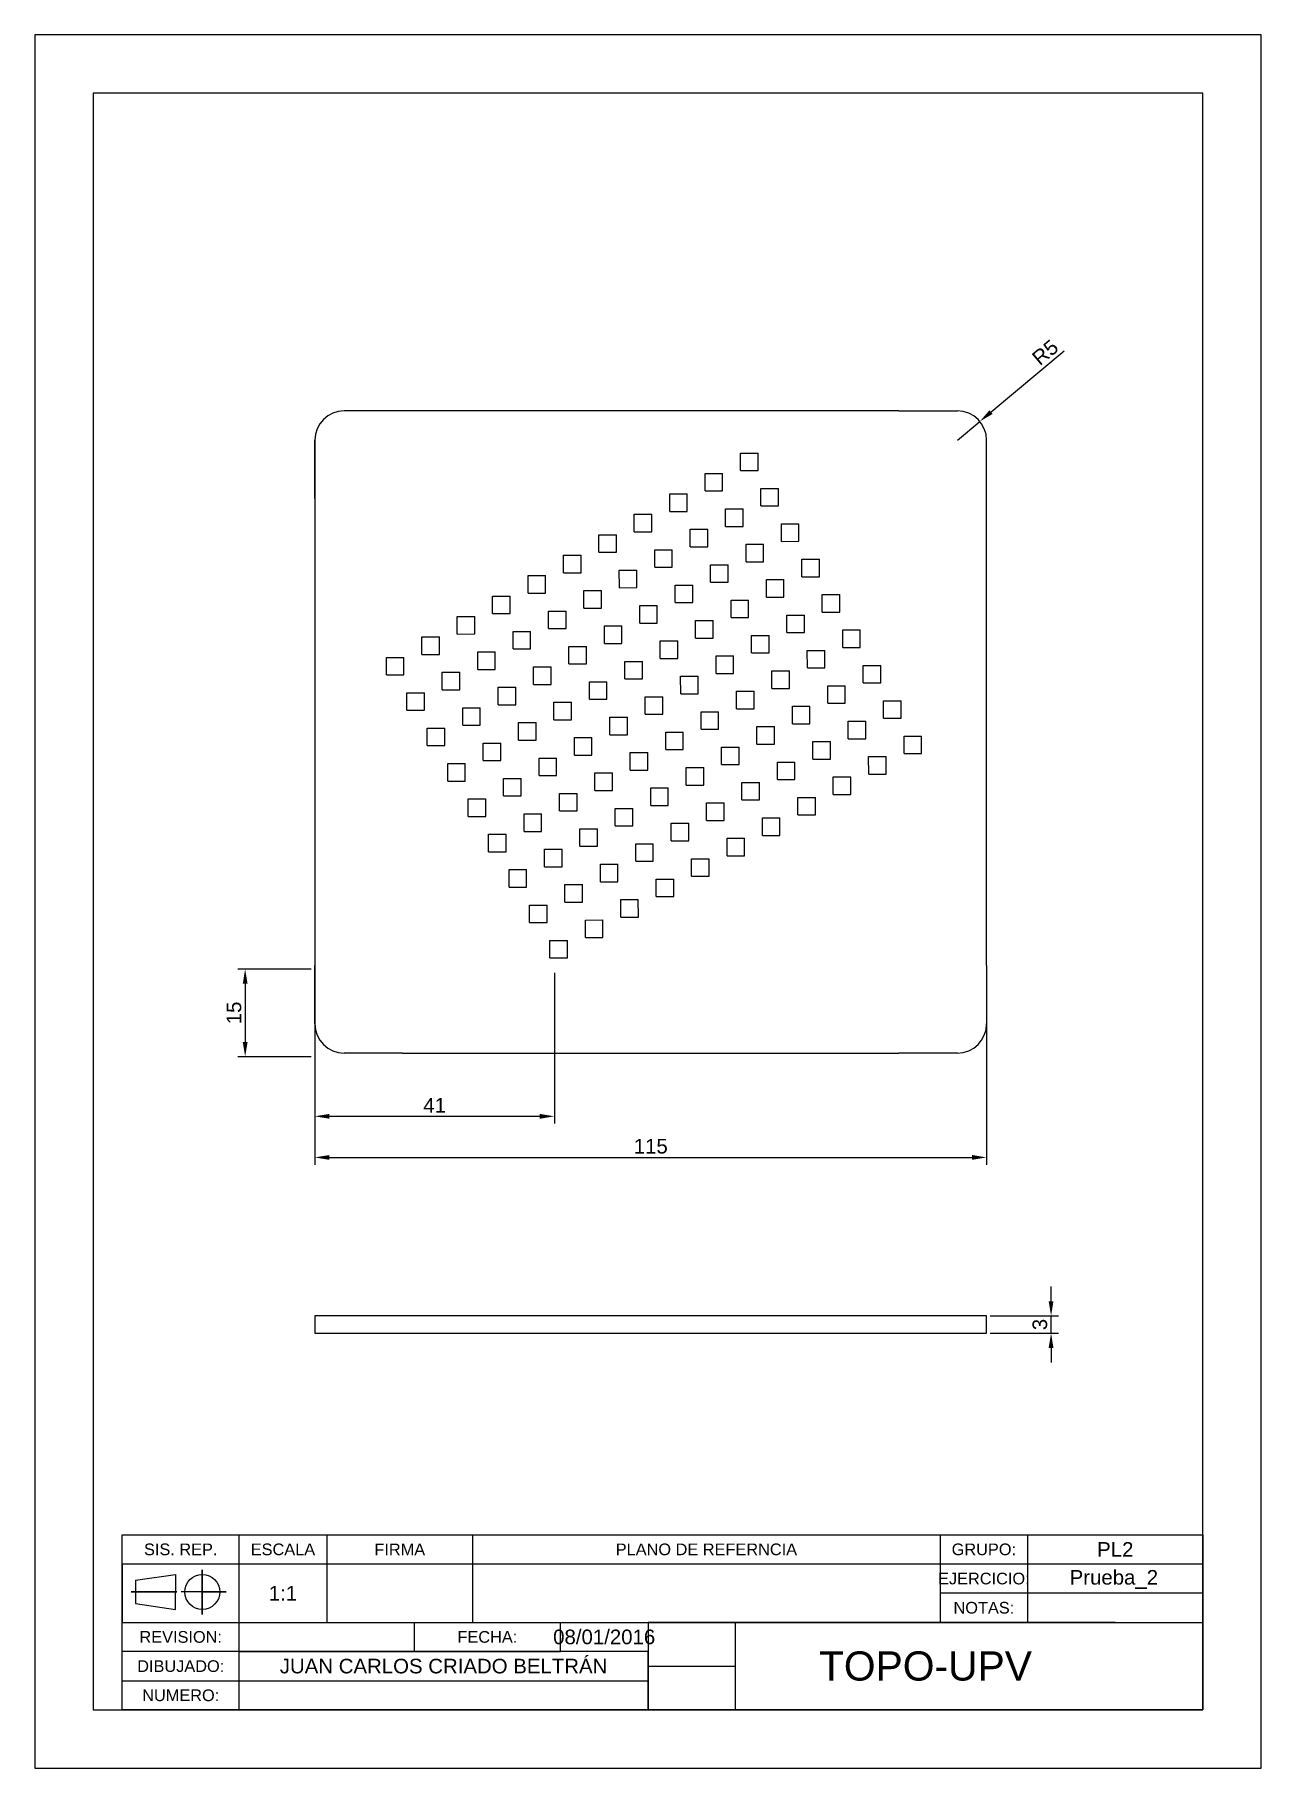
# Model space of a CAD drawing. Header units: millimetres. Extents: x 0 to 210, y 0 to 297.
import ezdxf

# ---------------------------------------------------------------- set-up
doc = ezdxf.new("R2010")
doc.units = ezdxf.units.MM
for name, color, linetype in [('Cajetin', 7, 'Continuous'), ('Cotas', 1, 'Continuous'), ('Dibujo', 7, 'Continuous'), ('Sombreado', 7, 'Continuous')]:
    doc.layers.add(name, color=color, linetype=linetype)
doc.styles.get("Standard").update_dxf_attribs({"font": 'arial.ttf'})
doc.dimstyles.new('ISO-25', dxfattribs={"dimtxt": 2.5, "dimasz": 2.5, "dimexe": 1.25, "dimexo": 0.625, "dimtad": 1, "dimdec": 1, "dimtxsty": 'Standard', "dimcen": 2.5, "dimadec": 0, "dimazin": 0, "dimtfac": 1, "dimtdec": 1, "dimtmove": 0, "dimatfit": 3, "dimfxl": 1, "dimarcsym": 0})

# ---------------------------------------------------------------- blocks, each defined once
blk = doc.blocks.new('*U64')
at = {"layer": 'Dibujo'}
for p, q in [((-2.05, -0.55), (-0.55, 2.05)), ((-0.55, 2.05), (2.05, 0.55)), ((0.55, -2.05), (2.05, 0.55)), ((-2.05, -0.55), (0.55, -2.05))]:
    blk.add_line(p, q, dxfattribs=at)
blk = doc.blocks.new('*U66')
at = {"layer": 'Dibujo', "color": 0, "linetype": 'ByBlock', "lineweight": -2, "transparency": 16777216}
for p in [(0, 56), (7, 56), (14, 56), (21, 56), (28, 56), (35, 56), (42, 56), (49, 56), (56, 56), (63, 56), (70, 56), (0, 49), (7, 49), (14, 49), (21, 49), (28, 49), (35, 49), (42, 49), (49, 49), (56, 49), (63, 49), (70, 49), (0, 42), (7, 42), (14, 42), (21, 42), (28, 42), (35, 42), (42, 42), (49, 42), (56, 42), (63, 42), (70, 42), (0, 35), (7, 35), (14, 35), (21, 35), (28, 35), (35, 35), (42, 35), (49, 35), (56, 35), (63, 35), (70, 35), (0, 28), (7, 28), (14, 28), (21, 28), (28, 28), (35, 28), (42, 28), (49, 28), (56, 28), (63, 28), (70, 28), (0, 21), (7, 21), (14, 21), (21, 21), (28, 21), (35, 21), (42, 21), (49, 21), (56, 21), (63, 21), (70, 21), (0, 14), (7, 14), (14, 14), (21, 14), (28, 14), (35, 14), (42, 14), (49, 14), (56, 14), (63, 14), (70, 14), (0, 7), (7, 7), (14, 7), (21, 7), (28, 7), (35, 7), (42, 7), (49, 7), (56, 7), (63, 7), (70, 7), (0, 0), (7, 0), (14, 0), (21, 0), (28, 0), (35, 0), (42, 0), (49, 0), (56, 0), (63, 0), (70, 0)]:
    blk.add_blockref('*U64', p, dxfattribs=at)
blk = doc.blocks.new('*D67')
at = {"layer": 'Cotas', "color": 0, "lineweight": -2, "transparency": 16777216}
for p, q in [((47.97, 136.91), (47.97, 103.41)), ((162.97, 136.91), (162.97, 103.41)), ((50.47, 104.66), (160.47, 104.66))]:
    blk.add_line(p, q, dxfattribs=at)
at = {"layer": 'Cotas', "color": 0, "transparency": 16777216}
for points in [[(50.47, 105.07), (50.47, 104.24), (47.97, 104.66)], [(160.47, 105.07), (160.47, 104.24), (162.97, 104.66)]]:
    blk.add_solid(points, dxfattribs=at)
at = {"layer": 'Defpoints', "color": 0, "transparency": 16777216}
for p in [(47.97, 137.53), (162.97, 137.53), (162.97, 104.66)]:
    blk.add_point(p, dxfattribs=at)
at = {"layer": 'Cotas', "color": 0, "transparency": 16777216, "insert": (105.47, 106.56), "char_height": 2.5, "attachment_point": 5}
blk.add_mtext('115', dxfattribs=at)
blk = doc.blocks.new('*D68')
at = {"layer": 'Cotas', "color": 0, "lineweight": -2, "transparency": 16777216}
for p, q in [((47.97, 136.28), (47.97, 110.45)), ((88.97, 136.28), (88.97, 110.45)), ((50.47, 111.7), (86.47, 111.7))]:
    blk.add_line(p, q, dxfattribs=at)
at = {"layer": 'Cotas', "color": 0, "transparency": 16777216}
for points in [[(50.47, 112.11), (50.47, 111.28), (47.97, 111.7)], [(86.47, 112.11), (86.47, 111.28), (88.97, 111.7)]]:
    blk.add_solid(points, dxfattribs=at)
at = {"layer": 'Defpoints', "color": 0, "transparency": 16777216}
for p in [(47.97, 136.91), (88.97, 136.91), (88.97, 111.7)]:
    blk.add_point(p, dxfattribs=at)
at = {"layer": 'Cotas', "color": 0, "transparency": 16777216, "insert": (68.47, 113.58), "char_height": 2.5, "attachment_point": 5}
blk.add_mtext('41', dxfattribs=at)
blk = doc.blocks.new('*D70')
at = {"layer": 'Cotas', "color": 0, "lineweight": -2, "transparency": 16777216}
for p, q in [((47.35, 136.91), (34.78, 136.91)), ((36.03, 134.41), (36.03, 124.41)), ((47.35, 121.91), (34.78, 121.91))]:
    blk.add_line(p, q, dxfattribs=at)
at = {"layer": 'Cotas', "color": 0, "transparency": 16777216}
for points in [[(35.62, 134.41), (36.45, 134.41), (36.03, 136.91)], [(35.62, 124.41), (36.45, 124.41), (36.03, 121.91)]]:
    blk.add_solid(points, dxfattribs=at)
at = {"layer": 'Defpoints', "color": 0, "transparency": 16777216}
for p in [(47.97, 136.91), (36.03, 121.91), (47.97, 121.91)]:
    blk.add_point(p, dxfattribs=at)
at = {"layer": 'Cotas', "color": 0, "transparency": 16777216, "insert": (34.13, 129.41), "char_height": 2.5, "attachment_point": 5, "rotation": 90}
blk.add_mtext('15', dxfattribs=at)
blk = doc.blocks.new('*D71')
at = {"layer": 'Cotas', "color": 0, "lineweight": -2, "transparency": 16777216}
for p, q in [((176.26, 242.8), (163.73, 232.34)), ((157.97, 227.53), (161.81, 230.74))]:
    blk.add_line(p, q, dxfattribs=at)
at = {"layer": 'Cotas', "color": 0, "transparency": 16777216}
blk.add_solid([(163.46, 232.66), (164, 232.02), (161.81, 230.74)], dxfattribs=at)
at = {"layer": 'Defpoints', "color": 0, "transparency": 16777216}
for p in [(161.81, 230.74), (157.97, 227.53)]:
    blk.add_point(p, dxfattribs=at)
at = {"layer": 'Cotas', "color": 0, "transparency": 16777216, "insert": (173.01, 242.56), "char_height": 2.5, "attachment_point": 5, "rotation": 39.8656}
blk.add_mtext('R5', dxfattribs=at)
blk = doc.blocks.new('*D72')
at = {"layer": 'Cotas', "color": 0, "lineweight": -2, "transparency": 16777216}
for p, q in [((174.01, 80.03), (174.01, 82.53)), ((163.6, 77.53), (175.26, 77.53)), ((174.01, 74.53), (174.01, 77.53)), ((163.6, 74.53), (175.26, 74.53)), ((174.01, 72.03), (174.01, 69.53))]:
    blk.add_line(p, q, dxfattribs=at)
at = {"layer": 'Cotas', "color": 0, "transparency": 16777216}
for points in [[(173.59, 80.03), (174.42, 80.03), (174.01, 77.53)], [(173.59, 72.03), (174.42, 72.03), (174.01, 74.53)]]:
    blk.add_solid(points, dxfattribs=at)
at = {"layer": 'Defpoints', "color": 0, "transparency": 16777216}
for p in [(162.97, 77.53), (174.01, 77.53), (162.97, 74.53)]:
    blk.add_point(p, dxfattribs=at)
at = {"layer": 'Cotas', "color": 0, "transparency": 16777216, "insert": (172.1, 76.03), "char_height": 2.5, "attachment_point": 5, "rotation": 90}
blk.add_mtext('3', dxfattribs=at)

msp = doc.modelspace()

# ---------------------------------------------------------------- linework, layer by layer
for p, q in [((15, 10), (15, 40)), ((15, 40), (200, 40)), ((35, 10), (35, 40)), ((35, 40), (50, 40)), ((50, 40), (50, 25)), ((75, 25), (75, 40)), ((75, 40), (155, 40)), ((155, 40), (155, 25)), ((155, 40), (170, 40)), ((170, 40), (170, 25)), ((200, 40), (200, 10)), ((200, 40), (200, 35)), ((200, 35), (15, 35)), ((15, 35), (15, 25)), ((17.27, 32.23), (24.11, 33.23)), ((24.11, 33.23), (24.11, 30.23)), ((28.69, 33.23), (28.69, 34.03)), ((28.69, 34.03), (28.69, 26.36)), ((28.69, 30.23), (28.69, 33.23)), ((28.69, 33.23), (28.69, 30.23)), ((200, 35), (200, 30)), ((15, 30.23), (15, 32.23)), ((15, 30.23), (15, 28.23)), ((17.27, 30.23), (16.52, 30.23)), ((16.52, 30.23), (24.11, 30.23)), ((17.27, 32.23), (17.27, 30.23)), ((24.11, 30.23), (17.27, 30.23)), ((17.27, 30.23), (17.27, 28.23)), ((24.11, 27.23), (24.11, 30.23)), ((24.11, 30.23), (24.21, 30.23)), ((24.21, 30.23), (24.31, 30.23)), ((24.31, 30.23), (24.21, 30.23)), ((32.78, 30.23), (25.1, 30.23)), ((28.69, 30.23), (25.69, 30.23)), ((28.69, 30.23), (31.69, 30.23)), ((31.69, 30.23), (28.69, 30.23)), ((28.69, 30.23), (28.69, 27.23)), ((28.69, 26.36), (28.69, 30.23)), ((28.69, 30.23), (32.78, 30.23)), ((200, 30), (155, 30)), ((17.27, 28.23), (24.11, 27.23)), ((15, 25), (200, 25)), ((50, 25), (75, 25)), ((65, 20), (65, 25)), ((90, 20), (90, 25)), ((185, 25), (105, 25)), ((120, 25), (105, 25)), ((105, 25), (105, 10)), ((120, 10), (120, 25)), ((200, 25), (200, 10)), ((105, 20), (15, 20)), ((35, 20), (65, 20)), ((65, 20), (90, 20)), ((105, 15), (105, 20)), ((15, 10), (15, 15)), ((15, 15), (105, 15)), ((105, 10), (105, 17.5)), ((105, 17.5), (120, 17.5)), ((200, 10), (15, 10)), ((90, 10), (20, 10)), ((105, 10), (35, 10)), ((105, 10), (90, 10)), ((200, 10), (120, 10)), ((200, 10), (185, 10))]:
    msp.add_line(p, q)
for points in [[(0, 0), (210, 0), (210, 297), (0, 297)], [(10, 10), (200, 10), (200, 287), (10, 287)]]:
    msp.add_lwpolyline(points, close=True)
msp.add_circle((28.69, 30.23), 3)
at = {"layer": 'Cajetin'}
for p, q in [((147.97, 232.53), (62.97, 232.53)), ((47.97, 217.53), (47.97, 137.53)), ((162.97, 137.53), (162.97, 217.53)), ((62.97, 122.53), (147.97, 122.53))]:
    msp.add_line(p, q, dxfattribs=at)
msp.add_lwpolyline([(47.97, 74.53), (162.97, 74.53), (162.97, 77.53), (47.97, 77.53)], close=True, dxfattribs=at)
at = {"layer": 'Dibujo'}
for p, q in [((62.97, 232.53), (52.97, 232.53)), ((147.97, 232.53), (157.97, 232.53)), ((47.97, 217.53), (47.97, 227.53)), ((47.97, 227.53), (47.97, 127.53)), ((162.97, 217.53), (162.97, 227.53)), ((47.97, 127.53), (47.97, 137.53)), ((162.97, 137.53), (162.97, 127.53)), ((62.97, 122.53), (52.97, 122.53)), ((157.97, 122.53), (147.97, 122.53))]:
    msp.add_line(p, q, dxfattribs=at)
for centre, start, end in [((52.97, 227.53), 90, 180), ((157.97, 227.53), 0, 90), ((52.97, 127.53), 180, 270), ((157.97, 127.53), 270, 0)]:
    msp.add_arc(centre, 5, start, end, dxfattribs=at)

# ---------------------------------------------------------------- block references
at = {"layer": 'Dibujo', "rotation": 29.99999999999999}
msp.add_blockref('*U66', (89.72, 140.33), dxfattribs=at)

# ---------------------------------------------------------------- texts
at = {"attachment_point": 5}
for s, width, insert, char_height in [('\\pt6,10,14,16;SIS. REP.', 20, (25, 37.5), 2), ('ESCALA', 15, (42.5, 37.5), 2), ('FIRMA', 25, (62.5, 37.5), 2), ('PLANO DE REFERNCIA', 80, (115, 37.5), 2), ('GRUPO:', 15, (162.5, 37.5), 2), ('EJERCICIO:', 15, (162.5, 32.5), 2), ('NOTAS:', 15, (162.5, 27.5), 2), ('REVISION:', 20, (25, 22.5), 2), ('FECHA:', 25, (77.5, 22.5), 2), ('DIBUJADO:', 20, (25, 17.5), 2), ('TOPO-UPV', 65, (152.5, 17.5), 5), ('NUMERO:', 20, (25, 12.5), 2)]:
    msp.add_mtext_dynamic_manual_height_columns(s, width=width, gutter_width=12.5, heights=[0], dxfattribs=dict(at, insert=insert, char_height=char_height))
at = {"layer": 'Cajetin', "char_height": 2.5, "attachment_point": 5}
for s, width, heights, insert in [('PL2', 30, [0], (185, 37.5)), ('Prueba_2', 30, [0], (184.76, 32.36)), ('08/01/2016', 15, [2.5], (97.5, 22.5))]:
    msp.add_mtext_dynamic_manual_height_columns(s, width=width, gutter_width=12.5, heights=heights, dxfattribs=dict(at, insert=insert))
at = {"layer": 'Sombreado', "char_height": 2.5, "attachment_point": 5}
for s, width, insert in [('1:1', 15, (42.5, 30)), ('JUAN CARLOS CRIADO BELTRÁN', 70, (70, 17.5))]:
    msp.add_mtext_dynamic_manual_height_columns(s, width=width, gutter_width=12.5, heights=[0], dxfattribs=dict(at, insert=insert))

# ---------------------------------------------------------------- dimensions: what is measured, and where the dimension line sits
at = {"layer": 'Cotas'}
dim = msp.add_radius_dim(center=(157.97, 227.53), mpoint=(161.81, 230.74), dimstyle='ISO-25', dxfattribs=at)
dim.commit()
dim.dimension.update_dxf_attribs({"geometry": '*D71', "text_midpoint": (174.22, 241.1), "dimtype": 164})
for base, p1, p2, picture, middle in [((36.03, 121.91), (47.97, 136.91), (47.97, 121.91), '*D70', (34.13, 129.41)), ((174.01, 77.53), (162.97, 74.53), (162.97, 77.53), '*D72', (172.1, 76.03))]:
    dim = msp.add_linear_dim(base=base, p1=p1, p2=p2, angle=90, dimstyle='ISO-25', dxfattribs=at)
    dim.commit()
    dim.dimension.update_dxf_attribs({"geometry": picture, "text_midpoint": middle})
for base, p1, p2, picture, middle in [((162.97, 104.66), (47.97, 137.53), (162.97, 137.53), '*D67', (105.47, 106.56)), ((88.97, 111.7), (47.97, 136.91), (88.97, 136.91), '*D68', (68.47, 113.58))]:
    dim = msp.add_linear_dim(base=base, p1=p1, p2=p2, dimstyle='ISO-25', dxfattribs=at)
    dim.commit()
    dim.dimension.update_dxf_attribs({"geometry": picture, "text_midpoint": middle})

doc.saveas('drawing.dxf')
